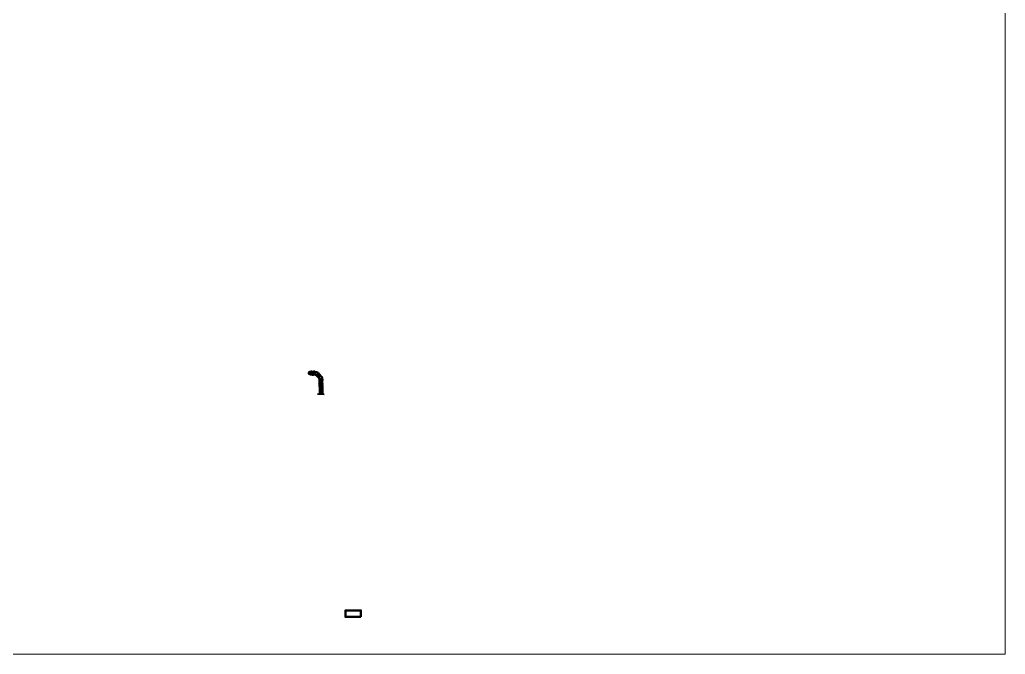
# Model space of a CAD drawing. Header units: millimetres. Extents: x -30697 to 201471, y -29614 to 19378.
# Drawn here: x 163410 to 201471, y -29614 to -5118 of the extents above; entities that cross this region are included whole.
import ezdxf

# ---------------------------------------------------------------- set-up
doc = ezdxf.new("R2010")
doc.units = ezdxf.units.MM
doc.header["$MEASUREMENT"] = 0
doc.linetypes.add('1735 X DT-5BR-ELE_04$0$CENTER', pattern=[50.8, 31.75, -6.35, 6.35, -6.35])
doc.layers.add('00--ORIGIN', color=6, linetype='Continuous', lineweight=0, plot=False)
doc.layers.add('1735 X DT-5BR-ELE_04$0$N-RWATER Ground', color=6, linetype='Continuous', lineweight=40)
doc.layers.add('1735 X DT-5BR-ELE_04$0$N-SANITARY-4', color=4, linetype='Continuous', lineweight=50)
doc.styles.add('1735 X DT-5BR-ELE_04$0$MEC', font='romans.shx', dxfattribs={"width": 0.8})
doc.linetypes.add('1735 X DT-5BR-ELE_04$0$RWP', pattern='A,7.768422,-2.055938,["RWP",1735 X DT-5BR-ELE_04$0$MEC,S=2.25,R=0,X=0,Y=-1.054913],-7.448085,12.776232,-1.320695,["RWP",1735 X DT-5BR-ELE_04$0$MEC,S=2.25,R=0,X=0,Y=-1.054913],-7.026539,9.313611', length=47.709522)

# ---------------------------------------------------------------- blocks, each defined once
blk = doc.blocks.new('1735 X DT-5BR-ELE_04$0$P331-030UP')
at = {"color": 0, "linetype": 'Continuous'}
for p, q in [((41, 43), (21, 43)), ((46, 48), (41, 43)), ((46, 48), (86, 48)), ((86, 48), (86, -48)), ((41, -43), (21, -43)), ((46, -48), (41, -43)), ((46, -48), (86, -48))]:
    blk.add_line(p, q, dxfattribs=at)
at = {"color": 8, "linetype": 'Continuous', "ltscale": 0.005}
for p, q in [((43, 38), (29, 38)), ((48, 43), (43, 38)), ((43, 21), (43, 38)), ((48, 43), (86, 43)), ((48, 43), (48, -43)), ((43, -38), (29, -38)), ((43, -38), (43, -21)), ((48, -43), (43, -38)), ((48, -43), (86, -43))]:
    blk.add_line(p, q, dxfattribs=at)
at = {"color": 0, "linetype": 'Continuous'}
blk.add_circle((0, 0), 48, dxfattribs=at)
at = {"color": 8, "linetype": 'Continuous', "ltscale": 0.005}
blk.add_circle((0, 0), 43, dxfattribs=at)
at = {"color": 0, "linetype": 'Continuous'}
for centre, start, end in [((0, 21), 90, 270), ((0, -21), 270, 90)]:
    blk.add_arc(centre, 21.5, start, end, dxfattribs=at)
blk = doc.blocks.new('1735 X DT-5BR-ELE_04$0$P321-030')
at = {"color": 0, "linetype": 'Continuous'}
for p, q in [((48, 81), (-48, 81)), ((-48, 41), (-48, 81)), ((-48, 41), (-43, 36)), ((38, 38), (38, 36)), ((48, 41), (43, 36)), ((48, 41), (48, 81)), ((63, 5), (56, 5)), ((63, 5), (91, -23)), ((-5, -63), (-5, -56)), ((-5, -63), (23, -91)), ((23, -91), (91, -23))]:
    blk.add_line(p, q, dxfattribs=at)
at = {"color": 8, "linetype": 'Continuous', "ltscale": 0.005}
for p, q in [((-43, 43), (-43, 81)), ((43, 43), (-43, 43)), ((-43, 43), (-38, 38)), ((-38, 38), (38, 38)), ((0, -61), (61, 0)), ((43, 43), (38, 38)), ((43, 43), (43, 81)), ((61, 0), (54, 0)), ((61, 0), (88, -27)), ((54, 0), (0, -54)), ((0, -61), (0, -54)), ((0, -61), (27, -88))]:
    blk.add_line(p, q, dxfattribs=at)
at = {"color": 0, "linetype": 'Continuous'}
for radius, start, end in [(133, 180.5418, 224.4582), (46.8, 181.5262, 223.4738)]:
    blk.add_arc((90, 37), radius, start, end, dxfattribs=at)
at = {"color": 8, "linetype": 'Continuous', "ltscale": 0.005}
for radius, start, end in [(128, 179.6329, 225.3671), (51.8, 179.0982, 225.9018)]:
    blk.add_arc((90, 37), radius, start, end, dxfattribs=at)
blk = doc.blocks.new('1735 X DT-5BR-ELE_04')
at = {"layer": '1735 X DT-5BR-ELE_04$0$N-RWATER Ground', "linetype": '1735 X DT-5BR-ELE_04$0$RWP', "ltscale": 0.03}
for p, q in [((174919, -18901), (174895, -18877)), ((174999, -18822), (174975, -18798)), ((174984, -19141), (174984, -19047)), ((174984, -19287), (174984, -19570)), ((175097, -19141), (175097, -19047)), ((175097, -19287), (175097, -19570))]:
    blk.add_line(p, q, dxfattribs=at)
at = {"layer": '1735 X DT-5BR-ELE_04$0$N-RWATER Ground', "color": 8, "linetype": '1735 X DT-5BR-ELE_04$0$CENTER', "ltscale": 2}
for p, q in [((174989, -18892), (174935, -18837)), ((175040, -19287), (175040, -19570))]:
    blk.add_line(p, q, dxfattribs=at)
at = {"layer": '1735 X DT-5BR-ELE_04$0$N-RWATER Ground', "linetype": '1735 X DT-5BR-ELE_04$0$RWP', "ltscale": 0.2}
blk.add_line((174908, -19566), (175174, -19570), dxfattribs=at)
at = {"layer": '1735 X DT-5BR-ELE_04$0$N-SANITARY-4'}
blk.add_lwpolyline([(176586, -28169), (176586, -27919), (175986, -27919), (175986, -28169)], close=True, dxfattribs=at)
at = {"layer": '1735 X DT-5BR-ELE_04$0$N-RWATER Ground', "linetype": '1735 X DT-5BR-ELE_04$0$RWP', "ltscale": 0.2, "xscale": 1.34, "yscale": 1.34, "zscale": 1.34}
blk.add_blockref('1735 X DT-5BR-ELE_04$0$P331-030UP', (174635, -18761), dxfattribs=at)
at = {"layer": '1735 X DT-5BR-ELE_04$0$N-RWATER Ground', "linetype": '1735 X DT-5BR-ELE_04$0$RWP', "ltscale": 0.03, "xscale": -1.34, "yscale": 1.34, "zscale": 1.34}
for p, rotation in [((174858, -18761), 90.01911886384201), ((175036, -18938), 45.01911886384297)]:
    blk.add_blockref('1735 X DT-5BR-ELE_04$0$P321-030', p, dxfattribs=dict(at, rotation=rotation))
at = {"layer": '1735 X DT-5BR-ELE_04$0$N-RWATER Ground', "linetype": '1735 X DT-5BR-ELE_04$0$RWP', "ltscale": 0.2, "xscale": 1.34, "yscale": 1.34, "zscale": 1.34, "rotation": 270}
blk.add_blockref('1735 X DT-5BR-ELE_04$0$P331-030UP', (175040, -19172), dxfattribs=at)

msp = doc.modelspace()

# ---------------------------------------------------------------- block references
msp.add_blockref('1735 X DT-5BR-ELE_04', (0, 0))

# ---------------------------------------------------------------- next in the draw order: linework, layer by layer
at = {"layer": '00--ORIGIN'}
msp.add_lwpolyline([(-30696.803, 13997.519), (201470.782, 13997.519), (201470.782, -29614.447), (-30696.803, -29614.447)], close=True, dxfattribs=at)

doc.saveas('drawing.dxf')
